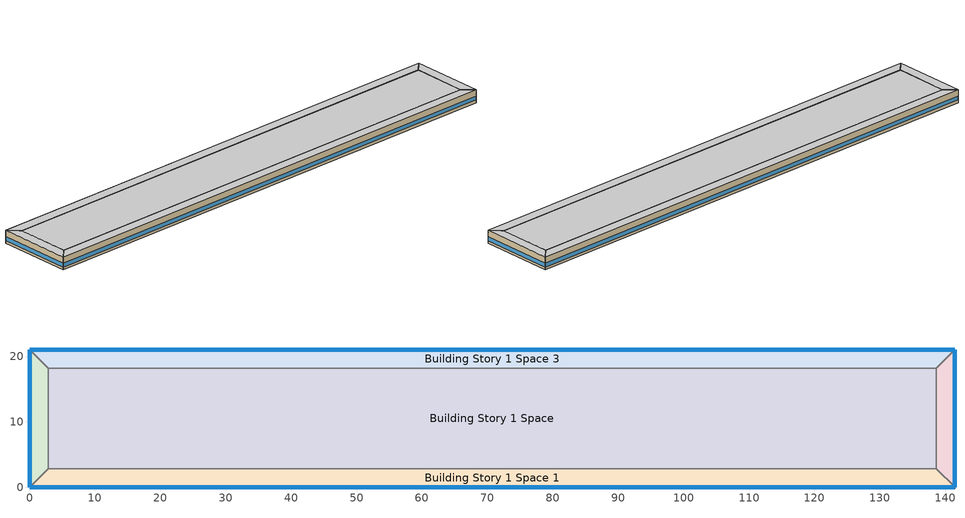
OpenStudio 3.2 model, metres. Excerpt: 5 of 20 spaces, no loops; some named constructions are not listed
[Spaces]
Building Story 1 Space
 floor ground: 138.66,2.83 2.83,2.83 2.83,18.22 138.66,18.22 z0
 wall adiabatic (Typical Interior Wall): 2.83,2.83 138.66,2.83 138.66,18.22 2.83,18.22 2.83,2.83 z0:3.6
 ceiling adiabatic (Typical Interior Floor): 138.66,18.22 2.83,18.22 2.83,2.83 138.66,2.83 z3.6
Building Story 1 Space 1
 floor ground: 141.49,0 0,0 2.83,2.83 138.66,2.83 z0
 wall outside: 0,0 141.49,0 z0:3.6
 wall adiabatic (Typical Interior Wall): 141.49,0 138.66,2.83 2.83,2.83 0,0 z0:3.6
 window: 0.03,0 141.46,0 z0.76:1.84
 ceiling adiabatic (Typical Interior Ceiling): 138.66,2.83 2.83,2.83 0,0 141.49,0 z3.6
Building Story 1 Space 2
 floor ground: 0,0 0,21.05 2.83,18.22 2.83,2.83 z0
 wall outside: 0,21.05 0,0 z0:3.6
 wall adiabatic (Typical Interior Wall): 0,0 2.83,2.83 2.83,18.22 0,21.05 z0:3.6
 window: 0,21.02 0,0.03 z0.76:1.84
 ceiling adiabatic (Typical Interior Ceiling): 2.83,2.83 2.83,18.22 0,21.05 0,0 z3.6
Building Story 1 Space 3
 floor ground: 0,21.05 141.49,21.05 138.66,18.22 2.83,18.22 z0
 wall outside: 141.49,21.05 0,21.05 z0:3.6
 wall adiabatic (Typical Interior Wall): 0,21.05 2.83,18.22 138.66,18.22 141.49,21.05 z0:3.6
 window: 141.46,21.05 0.03,21.05 z0.76:1.84
 ceiling adiabatic (Typical Interior Ceiling): 2.83,18.22 138.66,18.22 141.49,21.05 0,21.05 z3.6
Building Story 1 Space 4
 floor ground: 141.49,21.05 141.49,0 138.66,2.83 138.66,18.22 z0
 wall outside: 141.49,0 141.49,21.05 z0:3.6
 wall adiabatic (Typical Interior Wall): 141.49,21.05 138.66,18.22 138.66,2.83 141.49,0 z0:3.6
 window: 141.49,0.03 141.49,21.02 z0.76:1.84
 ceiling adiabatic (Typical Interior Ceiling): 138.66,18.22 138.66,2.83 141.49,0 141.49,21.05 z3.6
[Schedule:Ruleset]
Name | Default Day Schedule | Summer Design Day Schedule | Winter Design Day Schedule
Clothing Schedule | Clothing Schedule Default Winter Clothes
OfficeMedium ACTIVITY_SCH | OfficeMedium ACTIVITY_SCH Default | OfficeMedium ACTIVITY_SCH Summer Design Day | OfficeMedium ACTIVITY_SCH Winter Design Day
OfficeMedium BLDG_LIGHT_SCH_2013 | Schedule Day 5 | OfficeMedium BLDG_LIGHT_SCH_2013 Summer Design Day | OfficeMedium BLDG_LIGHT_SCH_2013 Winter Design Day
[Schedule:Day]
Clothing Schedule Default Winter Clothes; OfficeMedium BLDG_LIGHT_SCH_2013 Summer Design Day: 24, 0, 1
Clothing Schedule Summer Clothes: 24, 0, 0.5
Air Velocity Schedule Default: 24, 0, 0.2
Work Efficiency Schedule Default; OfficeMedium BLDG_LIGHT_SCH_2013 Winter Design Day: 24, 0, 0
OfficeMedium BLDG_OCC_SCH Sat Day: Yes, 6, 30, 0, 7, 30, 0.05, 8, 30, 0.1, 9, 30, 0.3, 10, 30, 0.3, 11, 30, 0.25, 12, 30, 0.2, 13, 30, 0.15, 14, 30, 0.1, 15, 30, 0.1, 16, 30, 0.075, 17, 30, 0.05, 18, 30, 0.025, 19, 30, 0, 20, 30, 0, 24, 0, 0
OfficeMedium BLDG_OCC_SCH Wkdy Day: Yes, 2, 0, 0, 5, 30, 0, 6, 30, 0.1, 7, 30, 0.2, 8, 30, 0.95, 9, 30, 0.95, 10, 30, 0.95, 11, 30, 0.5, 12, 30, 0.95, 13, 30, 0.95, 14, 30, 0.95, 15, 30, 0.3, 16, 30, 0.1, 17, 30, 0.1, 19, 0, 0.1, 20, 0, 0.075, 21, 0, 0, 24, 0, 0
OfficeMedium ACTIVITY_SCH Default: Yes, 19, 30, 120, 24, 0, 120
OfficeMedium ACTIVITY_SCH Winter Design Day; OfficeMedium ACTIVITY_SCH Summer Design Day: 24, 0, 120
Schedule Day 5: Yes, 0, 30, 0.0472465, 1, 30, 0.0486233, 2, 30, 0.05, 3, 30, 0.05, 4, 30, 0.05, 5, 30, 0.1, 6, 30, 0.0862326, 7, 30, 0.258698, 8, 30, 0.776093, 9, 30, 0.776093, 14, 30, 0.776093, 15, 30, 0.431163, 16, 30, 0.258698, 16, 45, 0.258698, 17, 15, 0.258698, 17, 45, 0.215581, 18, 0, 0.215581, 19, 0, 0.172465, 19, 45, 0.172465, 20, 15, 0.0862326, 20, 30, 0.0862326, 21, 30, 0.0431163, 22, 30, 0.044493, 23, 30, 0.0458698, 24, 0, 0.0472465
OfficeMedium BLDG_LIGHT_SCH_2013 Sat Day: Yes, 6, 30, 0.05, 7, 30, 0.0681163, 8, 30, 0.0862326, 9, 30, 0.258698, 10, 30, 0.258698, 11, 30, 0.22636, 12, 30, 0.194023, 13, 30, 0.161686, 14, 30, 0.129349, 15, 30, 0.129349, 16, 30, 0.0862326, 17, 30, 0.0431163, 18, 30, 0.0465581, 19, 30, 0.05, 20, 30, 0.05, 24, 0, 0.05
OfficeMedium BLDG_LIGHT_SCH_2013 Sun Day: Yes, 8, 0, 0.05, 16, 0, 0.0431163, 24, 0, 0.05
OfficeMedium BLDG_EQUIP_SCH_2013 Sat Day: Yes, 6, 30, 0.230755, 7, 30, 0.305995, 8, 30, 0.381235, 9, 30, 0.476543, 10, 30, 0.476543, 11, 30, 0.440803, 12, 30, 0.405062, 13, 30, 0.369321, 14, 30, 0.33358, 15, 30, 0.33358, 16, 30, 0.309753, 17, 30, 0.285926, 18, 30, 0.258341, 19, 30, 0.230755, 20, 30, 0.230755, 24, 0, 0.230755
OfficeMedium BLDG_EQUIP_SCH_2013 Sun Day: Yes, 8, 0, 0.230755, 16, 0, 0.288107, 24, 0, 0.230755
36 space(s) Occ Sch Sunday 1: Yes, 7, 0, 0, 8, 0, 0.0166354, 15, 0, 0, 16, 0, 0.0166354, 24, 0, 0
36 space(s) Occ Sch Saturday 1: Yes, 6, 0, 0, 7, 0, 0.0332708, 7, 15, 0.0332708, 7, 45, 0, 8, 15, 0, 8, 45, 0.0665416, 9, 0, 0.0665416, 10, 0, 0, 11, 0, 0, 12, 0, 0.0665416, 13, 0, 0, 14, 0, 0, 15, 0, 0, 16, 0, 0.0166354, 17, 0, 0, 18, 0, 0.0166354, 19, 0, 0, 20, 0, 0, 24, 0, 0
36 space(s) Occ Sch Sunday 2; 36 space(s) Occ Sch Sunday 3: Yes, 7, 0, 0, 8, 0, 1, 15, 0, 0, 16, 0, 1, 24, 0, 0
36 space(s) Occ Sch Saturday 2; 36 space(s) Occ Sch Saturday 3: Yes, 7, 0, 0, 8, 0, 1, 9, 0, 0, 10, 0, 1, 12, 0, 0, 13, 0, 1, 16, 0, 0, 17, 0, 1, 18, 0, 0, 19, 0, 1, 24, 0, 0
autogen OfficeMedium ACTIVITY_SCH 0_day_sch; autogen OfficeMedium ACTIVITY_SCH 1_day_sch: Yes, 8, 0, 120, 24, 0, 120
Building Hours of Operation NonResidential Saturday 1; Building Hours of Operation NonResidential Sunday 1: 8, 0, 0, 16, 0, 1, 24, 0, 0
[Schedule:Rule]
Schedule Rule 1: Schedule Ruleset=Clothing Schedule; Rule Order=0; Day Schedule=Clothing Schedule Summer Clothes; Date Specification Type=DateRange; Start Month=5; Start Day=1; End Month=9; End Day=30
Schedule Rule 4: Schedule Ruleset=OfficeMedium BLDG_LIGHT_SCH_2013; Rule Order=1; Day Schedule=OfficeMedium BLDG_LIGHT_SCH_2013 Sat Day; Date Specification Type=DateRange; Start Month=1; Start Day=1; End Month=12; End Day=31; Apply Saturday=Yes
Schedule Rule 5: Schedule Ruleset=OfficeMedium BLDG_LIGHT_SCH_2013; Rule Order=0; Day Schedule=OfficeMedium BLDG_LIGHT_SCH_2013 Sun Day; Date Specification Type=DateRange; Start Month=1; Start Day=1; End Month=12; End Day=31; Apply Sunday=Yes
autogen OfficeMedium ACTIVITY_SCH 0: Schedule Ruleset=OfficeMedium ACTIVITY_SCH; Rule Order=0; Day Schedule=autogen OfficeMedium ACTIVITY_SCH 0_day_sch; Date Specification Type=SpecificDates; Apply Saturday=Yes; Apply Sunday=Yes; Apply Monday=Yes; Apply Tuesday=Yes; Apply Wednesday=Yes; Apply Thursday=Yes; Apply Friday=Yes; Specific Month 1=1; Specific Day 1=5; Specific Month 2=1; Specific Day 2=12; Specific Month 3=1; Specific Day 3=19; Specific Month 4=1; Specific Day 4=26; Specific Month 5=2; Specific Day 5=2; Specific Month 6=2; Specific Day 6=9; Specific Month 7=2; Specific Day 7=16; Specific Month 8=2; Specific Day 8=23; Specific Month 9=3; Specific Day 9=2; Specific Month 10=3; Specific Day 10=9; Specific Month 11=3; Specific Day 11=16; Specific Month 12=3; Specific Day 12=23; Specific Month 13=3; Specific Day 13=30; Specific Month 14=4; Specific Day 14=6; Specific Month 15=4; Specific Day 15=13; Specific Month 16=4; Specific Day 16=20; Specific Month 17=4; Specific Day 17=27; Specific Month 18=5; Specific Day 18=4; Specific Month 19=5; Specific Day 19=11; Specific Month 20=5; Specific Day 20=18; Specific Month 21=5; Specific Day 21=25; Specific Month 22=6; Specific Day 22=1; Specific Month 23=6; Specific Day 23=8; Specific Month 24=6; Specific Day 24=15; Specific Month 25=6; Specific Day 25=22; Specific Month 26=6; Specific Day 26=29; Specific Month 27=7; Specific Day 27=6; Specific Month 28=7; Specific Day 28=13; Specific Month 29=7; Specific Day 29=20; Specific Month 30=7; Specific Day 30=27; Specific Month 31=8; Specific Day 31=3; Specific Month 32=8; Specific Day 32=10; Specific Month 33=8; Specific Day 33=17; Specific Month 34=8; Specific Day 34=24; Specific Month 35=8; Specific Day 35=31; Specific Month 36=9; Specific Day 36=7; Specific Month 37=9; Specific Day 37=14; Specific Month 38=9; Specific Day 38=21; Specific Month 39=9; Specific Day 39=28; Specific Month 40=10; Specific Day 40=5; Specific Month 41=10; Specific Day 41=12; Specific Month 42=10; Specific Day 42=19; Specific Month 43=10; Specific Day 43=26; Specific Month 44=11; Specific Day 44=2; Specific Month 45=11; Specific Day 45=9; Specific Month 46=11; Specific Day 46=16; Specific Month 47=11; Specific Day 47=23; Specific Month 48=11; Specific Day 48=30; Specific Month 49=12; Specific Day 49=7; Specific Month 50=12; Specific Day 50=14; Specific Month 51=12; Specific Day 51=21; Specific Month 52=12; Specific Day 52=28
autogen OfficeMedium ACTIVITY_SCH 1: Schedule Ruleset=OfficeMedium ACTIVITY_SCH; Rule Order=1; Day Schedule=autogen OfficeMedium ACTIVITY_SCH 1_day_sch; Date Specification Type=SpecificDates; Apply Saturday=Yes; Apply Sunday=Yes; Apply Monday=Yes; Apply Tuesday=Yes; Apply Wednesday=Yes; Apply Thursday=Yes; Apply Friday=Yes; Specific Month 1=1; Specific Day 1=6; Specific Month 2=1; Specific Day 2=13; Specific Month 3=1; Specific Day 3=20; Specific Month 4=1; Specific Day 4=27; Specific Month 5=2; Specific Day 5=3; Specific Month 6=2; Specific Day 6=10; Specific Month 7=2; Specific Day 7=17; Specific Month 8=2; Specific Day 8=24; Specific Month 9=3; Specific Day 9=3; Specific Month 10=3; Specific Day 10=10; Specific Month 11=3; Specific Day 11=17; Specific Month 12=3; Specific Day 12=24; Specific Month 13=3; Specific Day 13=31; Specific Month 14=4; Specific Day 14=7; Specific Month 15=4; Specific Day 15=14; Specific Month 16=4; Specific Day 16=21; Specific Month 17=4; Specific Day 17=28; Specific Month 18=5; Specific Day 18=5; Specific Month 19=5; Specific Day 19=12; Specific Month 20=5; Specific Day 20=19; Specific Month 21=5; Specific Day 21=26; Specific Month 22=6; Specific Day 22=2; Specific Month 23=6; Specific Day 23=9; Specific Month 24=6; Specific Day 24=16; Specific Month 25=6; Specific Day 25=23; Specific Month 26=6; Specific Day 26=30; Specific Month 27=7; Specific Day 27=7; Specific Month 28=7; Specific Day 28=14; Specific Month 29=7; Specific Day 29=21; Specific Month 30=7; Specific Day 30=28; Specific Month 31=8; Specific Day 31=4; Specific Month 32=8; Specific Day 32=11; Specific Month 33=8; Specific Day 33=18; Specific Month 34=8; Specific Day 34=25; Specific Month 35=9; Specific Day 35=1; Specific Month 36=9; Specific Day 36=8; Specific Month 37=9; Specific Day 37=15; Specific Month 38=9; Specific Day 38=22; Specific Month 39=9; Specific Day 39=29; Specific Month 40=10; Specific Day 40=6; Specific Month 41=10; Specific Day 41=13; Specific Month 42=10; Specific Day 42=20; Specific Month 43=10; Specific Day 43=27; Specific Month 44=11; Specific Day 44=3; Specific Month 45=11; Specific Day 45=10; Specific Month 46=11; Specific Day 46=17; Specific Month 47=11; Specific Day 47=24; Specific Month 48=12; Specific Day 48=1; Specific Month 49=12; Specific Day 49=8; Specific Month 50=12; Specific Day 50=15; Specific Month 51=12; Specific Day 51=22; Specific Month 52=12; Specific Day 52=29
